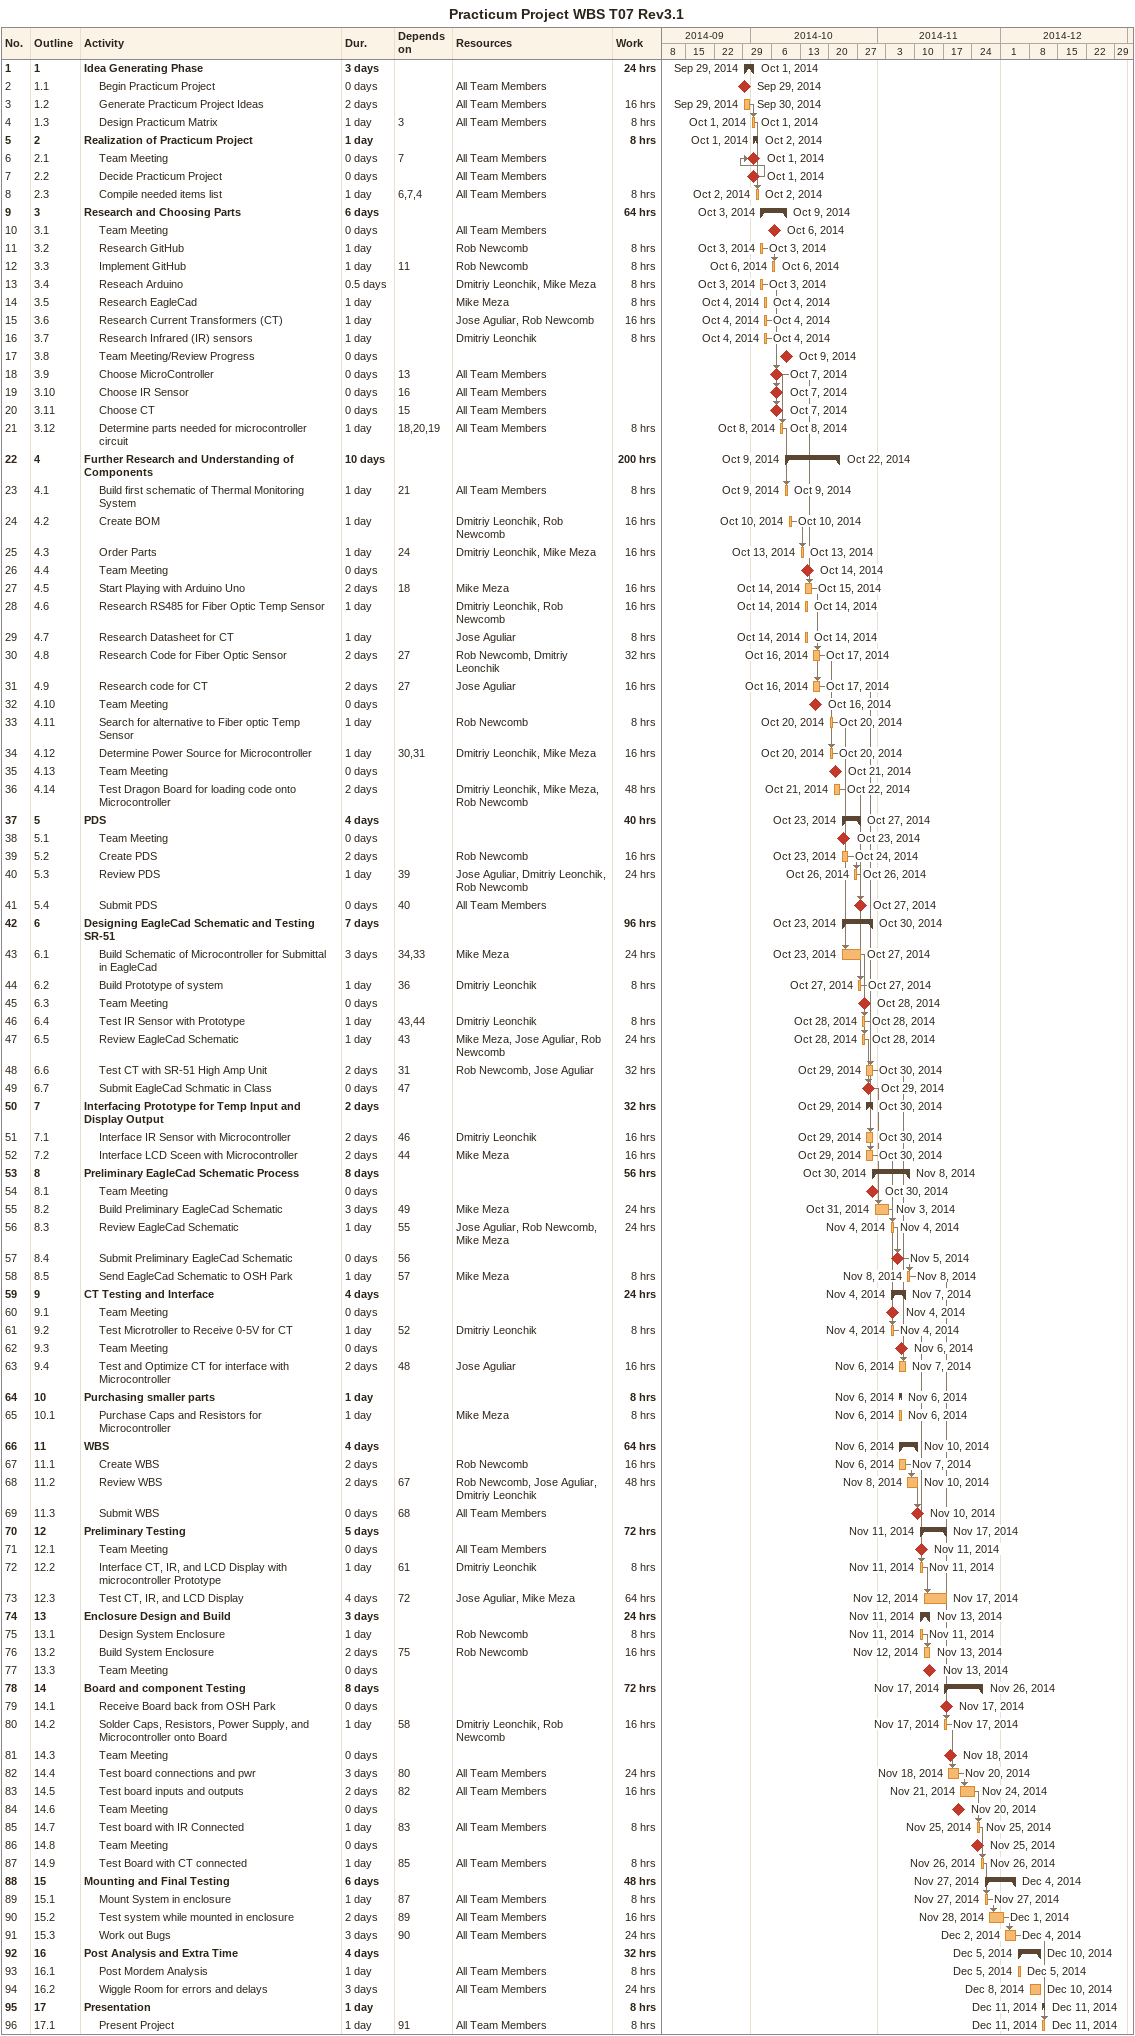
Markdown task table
Practicum Project WBS T07 Rev3.1

| ID | WBS | Task | Duration | Start | Finish | Predecessors | Resources | Work (h) |
|---|---|---|---|---|---|---|---|---|
| 1 | 1 | **Idea Generating Phase** | 3d | 2014-09-29 | 2014-10-01 |  |  | 24 |
| 2 | 1.1 | Begin Practicum Project | 0d | 2014-09-29 | 2014-09-29 |  | All Team Members |  |
| 3 | 1.2 | Generate Practicum Project Ideas | 2d | 2014-09-29 | 2014-09-30 |  | All Team Members | 16 |
| 4 | 1.3 | Design Practicum Matrix | 1d | 2014-10-01 | 2014-10-01 | 3 | All Team Members | 8 |
| 5 | 2 | **Realization of Practicum Project** | 1d | 2014-10-01 | 2014-10-02 |  |  | 8 |
| 6 | 2.1 | Team Meeting | 0d | 2014-10-01 | 2014-10-01 | 7 | All Team Members |  |
| 7 | 2.2 | Decide Practicum Project | 0d | 2014-10-01 | 2014-10-01 |  | All Team Members |  |
| 8 | 2.3 | Compile needed items list | 1d | 2014-10-02 | 2014-10-02 | 6, 7, 4 | All Team Members | 8 |
| 9 | 3 | **Research and Choosing Parts** | 6d | 2014-10-03 | 2014-10-09 |  |  | 64 |
| 10 | 3.1 | Team Meeting | 0d | 2014-10-06 | 2014-10-06 |  | All Team Members |  |
| 11 | 3.2 | Research GitHub | 1d | 2014-10-03 | 2014-10-03 |  | Rob Newcomb | 8 |
| 12 | 3.3 | Implement GitHub | 1d | 2014-10-06 | 2014-10-06 | 11 | Rob Newcomb | 8 |
| 13 | 3.4 | Reseach Arduino | 0.5d | 2014-10-03 | 2014-10-03 |  | Dmitriy Leonchik, Mike Meza | 8 |
| 14 | 3.5 | Research EagleCad | 1d | 2014-10-04 | 2014-10-04 |  | Mike Meza | 8 |
| 15 | 3.6 | Research Current Transformers (CT) | 1d | 2014-10-04 | 2014-10-04 |  | Jose Aguliar, Rob Newcomb | 16 |
| 16 | 3.7 | Research Infrared (IR) sensors | 1d | 2014-10-04 | 2014-10-04 |  | Dmitriy Leonchik | 8 |
| 17 | 3.8 | Team Meeting/Review Progress | 0d | 2014-10-09 | 2014-10-09 |  |  |  |
| 18 | 3.9 | Choose MicroController | 0d | 2014-10-07 | 2014-10-07 | 13 | All Team Members |  |
| 19 | 3.10 | Choose IR Sensor | 0d | 2014-10-07 | 2014-10-07 | 16 | All Team Members |  |
| 20 | 3.11 | Choose CT | 0d | 2014-10-07 | 2014-10-07 | 15 | All Team Members |  |
| 21 | 3.12 | Determine parts needed for microcontroller circuit | 1d | 2014-10-08 | 2014-10-08 | 18, 20, 19 | All Team Members | 8 |
| 22 | 4 | **Further Research and Understanding of Components** | 10d | 2014-10-09 | 2014-10-22 |  |  | 200 |
| 23 | 4.1 | Build first schematic of Thermal Monitoring System | 1d | 2014-10-09 | 2014-10-09 | 21 | All Team Members | 8 |
| 24 | 4.2 | Create BOM | 1d | 2014-10-10 | 2014-10-10 |  | Dmitriy Leonchik, Rob Newcomb | 16 |
| 25 | 4.3 | Order Parts | 1d | 2014-10-13 | 2014-10-13 | 24 | Dmitriy Leonchik, Mike Meza | 16 |
| 26 | 4.4 | Team Meeting | 0d | 2014-10-14 | 2014-10-14 |  |  |  |
| 27 | 4.5 | Start Playing with Arduino Uno | 2d | 2014-10-14 | 2014-10-15 | 18 | Mike Meza | 16 |
| 28 | 4.6 | Research RS485 for Fiber Optic Temp Sensor | 1d | 2014-10-14 | 2014-10-14 |  | Dmitriy Leonchik, Rob Newcomb | 16 |
| 29 | 4.7 | Research Datasheet for CT | 1d | 2014-10-14 | 2014-10-14 |  | Jose Aguliar | 8 |
| 30 | 4.8 | Research Code for Fiber Optic Sensor | 2d | 2014-10-16 | 2014-10-17 | 27 | Rob Newcomb, Dmitriy Leonchik | 32 |
| 31 | 4.9 | Research code for CT | 2d | 2014-10-16 | 2014-10-17 | 27 | Jose Aguliar | 16 |
| 32 | 4.10 | Team Meeting | 0d | 2014-10-16 | 2014-10-16 |  |  |  |
| 33 | 4.11 | Search for alternative to Fiber optic Temp Sensor | 1d | 2014-10-20 | 2014-10-20 |  | Rob Newcomb | 8 |
| 34 | 4.12 | Determine Power Source for Microcontroller | 1d | 2014-10-20 | 2014-10-20 | 30, 31 | Dmitriy Leonchik, Mike Meza | 16 |
| 35 | 4.13 | Team Meeting | 0d | 2014-10-21 | 2014-10-21 |  |  |  |
| 36 | 4.14 | Test Dragon Board for loading code onto Microcontroller | 2d | 2014-10-21 | 2014-10-22 |  | Dmitriy Leonchik, Mike Meza, Rob Newcomb | 48 |
| 37 | 5 | **PDS** | 4d | 2014-10-23 | 2014-10-27 |  |  | 40 |
| 38 | 5.1 | Team Meeting | 0d | 2014-10-23 | 2014-10-23 |  |  |  |
| 39 | 5.2 | Create PDS | 2d | 2014-10-23 | 2014-10-24 |  | Rob Newcomb | 16 |
| 40 | 5.3 | Review PDS | 1d | 2014-10-26 | 2014-10-26 | 39 | Jose Aguliar, Dmitriy Leonchik, Rob Newcomb | 24 |
| 41 | 5.4 | Submit PDS | 0d | 2014-10-27 | 2014-10-27 | 40 | All Team Members |  |
| 42 | 6 | **Designing EagleCad Schematic and Testing SR-51** | 7d | 2014-10-23 | 2014-10-30 |  |  | 96 |
| 43 | 6.1 | Build Schematic of Microcontroller for Submittal in EagleCad | 3d | 2014-10-23 | 2014-10-27 | 34, 33 | Mike Meza | 24 |
| 44 | 6.2 | Build Prototype of system | 1d | 2014-10-27 | 2014-10-27 | 36 | Dmitriy Leonchik | 8 |
| 45 | 6.3 | Team Meeting | 0d | 2014-10-28 | 2014-10-28 |  |  |  |
| 46 | 6.4 | Test IR Sensor with Prototype | 1d | 2014-10-28 | 2014-10-28 | 43, 44 | Dmitriy Leonchik | 8 |
| 47 | 6.5 | Review EagleCad Schematic | 1d | 2014-10-28 | 2014-10-28 | 43 | Mike Meza, Jose Aguliar, Rob Newcomb | 24 |
| 48 | 6.6 | Test CT with SR-51 High Amp Unit | 2d | 2014-10-29 | 2014-10-30 | 31 | Rob Newcomb, Jose Aguliar | 32 |
| 49 | 6.7 | Submit EagleCad Schmatic in Class | 0d | 2014-10-29 | 2014-10-29 | 47 |  |  |
| 50 | 7 | **Interfacing Prototype for Temp Input and Display Output** | 2d | 2014-10-29 | 2014-10-30 |  |  | 32 |
| 51 | 7.1 | Interface IR Sensor with Microcontroller | 2d | 2014-10-29 | 2014-10-30 | 46 | Dmitriy Leonchik | 16 |
| 52 | 7.2 | Interface LCD Sceen with Microcontroller | 2d | 2014-10-29 | 2014-10-30 | 44 | Mike Meza | 16 |
| 53 | 8 | **Preliminary EagleCad Schematic Process** | 8d | 2014-10-30 | 2014-11-08 |  |  | 56 |
| 54 | 8.1 | Team Meeting | 0d | 2014-10-30 | 2014-10-30 |  |  |  |
| 55 | 8.2 | Build Preliminary EagleCad Schematic | 3d | 2014-10-31 | 2014-11-03 | 49 | Mike Meza | 24 |
| 56 | 8.3 | Review EagleCad Schematic | 1d | 2014-11-04 | 2014-11-04 | 55 | Jose Aguliar, Rob Newcomb, Mike Meza | 24 |
| 57 | 8.4 | Submit Preliminary EagleCad Schematic | 0d | 2014-11-05 | 2014-11-05 | 56 |  |  |
| 58 | 8.5 | Send EagleCad Schematic to OSH Park | 1d | 2014-11-08 | 2014-11-08 | 57 | Mike Meza | 8 |
| 59 | 9 | **CT Testing and Interface** | 4d | 2014-11-04 | 2014-11-07 |  |  | 24 |
| 60 | 9.1 | Team Meeting | 0d | 2014-11-04 | 2014-11-04 |  |  |  |
| 61 | 9.2 | Test Microtroller to Receive 0-5V for CT | 1d | 2014-11-04 | 2014-11-04 | 52 | Dmitriy Leonchik | 8 |
| 62 | 9.3 | Team Meeting | 0d | 2014-11-06 | 2014-11-06 |  |  |  |
| 63 | 9.4 | Test and Optimize CT for interface with Microcontroller | 2d | 2014-11-06 | 2014-11-07 | 48 | Jose Aguliar | 16 |
| 64 | 10 | **Purchasing smaller parts** | 1d | 2014-11-06 | 2014-11-06 |  |  | 8 |
| 65 | 10.1 | Purchase Caps and Resistors for Microcontroller | 1d | 2014-11-06 | 2014-11-06 |  | Mike Meza | 8 |
| 66 | 11 | **WBS** | 4d | 2014-11-06 | 2014-11-10 |  |  | 64 |
| 67 | 11.1 | Create WBS | 2d | 2014-11-06 | 2014-11-07 |  | Rob Newcomb | 16 |
| 68 | 11.2 | Review WBS | 2d | 2014-11-08 | 2014-11-10 | 67 | Rob Newcomb, Jose Aguliar, Dmitriy Leonchik | 48 |
| 69 | 11.3 | Submit WBS | 0d | 2014-11-10 | 2014-11-10 | 68 | All Team Members |  |
| 70 | 12 | **Preliminary Testing** | 5d | 2014-11-11 | 2014-11-17 |  |  | 72 |
| 71 | 12.1 | Team Meeting | 0d | 2014-11-11 | 2014-11-11 |  | All Team Members |  |
| 72 | 12.2 | Interface CT, IR, and LCD Display with microcontroller Prototype | 1d | 2014-11-11 | 2014-11-11 | 61 | Dmitriy Leonchik | 8 |
| 73 | 12.3 | Test CT, IR, and LCD Display | 4d | 2014-11-12 | 2014-11-17 | 72 | Jose Aguliar, Mike Meza | 64 |
| 74 | 13 | **Enclosure Design and Build** | 3d | 2014-11-11 | 2014-11-13 |  |  | 24 |
| 75 | 13.1 | Design System Enclosure | 1d | 2014-11-11 | 2014-11-11 |  | Rob Newcomb | 8 |
| 76 | 13.2 | Build System Enclosure | 2d | 2014-11-12 | 2014-11-13 | 75 | Rob Newcomb | 16 |
| 77 | 13.3 | Team Meeting | 0d | 2014-11-13 | 2014-11-13 |  |  |  |
| 78 | 14 | **Board and component Testing** | 8d | 2014-11-17 | 2014-11-26 |  |  | 72 |
| 79 | 14.1 | Receive Board back from OSH Park | 0d | 2014-11-17 | 2014-11-17 |  |  |  |
| 80 | 14.2 | Solder Caps, Resistors, Power Supply, and Microcontroller onto Board | 1d | 2014-11-17 | 2014-11-17 | 58 | Dmitriy Leonchik, Rob Newcomb | 16 |
| 81 | 14.3 | Team Meeting | 0d | 2014-11-18 | 2014-11-18 |  |  |  |
| 82 | 14.4 | Test board connections and pwr | 3d | 2014-11-18 | 2014-11-20 | 80 | All Team Members | 24 |
| 83 | 14.5 | Test board inputs and outputs | 2d | 2014-11-21 | 2014-11-24 | 82 | All Team Members | 16 |
| 84 | 14.6 | Team Meeting | 0d | 2014-11-20 | 2014-11-20 |  |  |  |
| 85 | 14.7 | Test board with IR Connected | 1d | 2014-11-25 | 2014-11-25 | 83 | All Team Members | 8 |
| 86 | 14.8 | Team Meeting | 0d | 2014-11-25 | 2014-11-25 |  |  |  |
| 87 | 14.9 | Test Board with CT connected | 1d | 2014-11-26 | 2014-11-26 | 85 | All Team Members | 8 |
| 88 | 15 | **Mounting and Final Testing** | 6d | 2014-11-27 | 2014-12-04 |  |  | 48 |
| 89 | 15.1 | Mount System in enclosure | 1d | 2014-11-27 | 2014-11-27 | 87 | All Team Members | 8 |
| 90 | 15.2 | Test system while mounted in enclosure | 2d | 2014-11-28 | 2014-12-01 | 89 | All Team Members | 16 |
| 91 | 15.3 | Work out Bugs | 3d | 2014-12-02 | 2014-12-04 | 90 | All Team Members | 24 |
| 92 | 16 | **Post Analysis and Extra Time** | 4d | 2014-12-05 | 2014-12-10 |  |  | 32 |
| 93 | 16.1 | Post Mordem Analysis | 1d | 2014-12-05 | 2014-12-05 |  | All Team Members | 8 |
| 94 | 16.2 | Wiggle Room for errors and delays | 3d | 2014-12-08 | 2014-12-10 |  | All Team Members | 24 |
| 95 | 17 | **Presentation** | 1d | 2014-12-11 | 2014-12-11 |  |  | 8 |
| 96 | 17.1 | Present Project | 1d | 2014-12-11 | 2014-12-11 | 91 | All Team Members | 8 |
